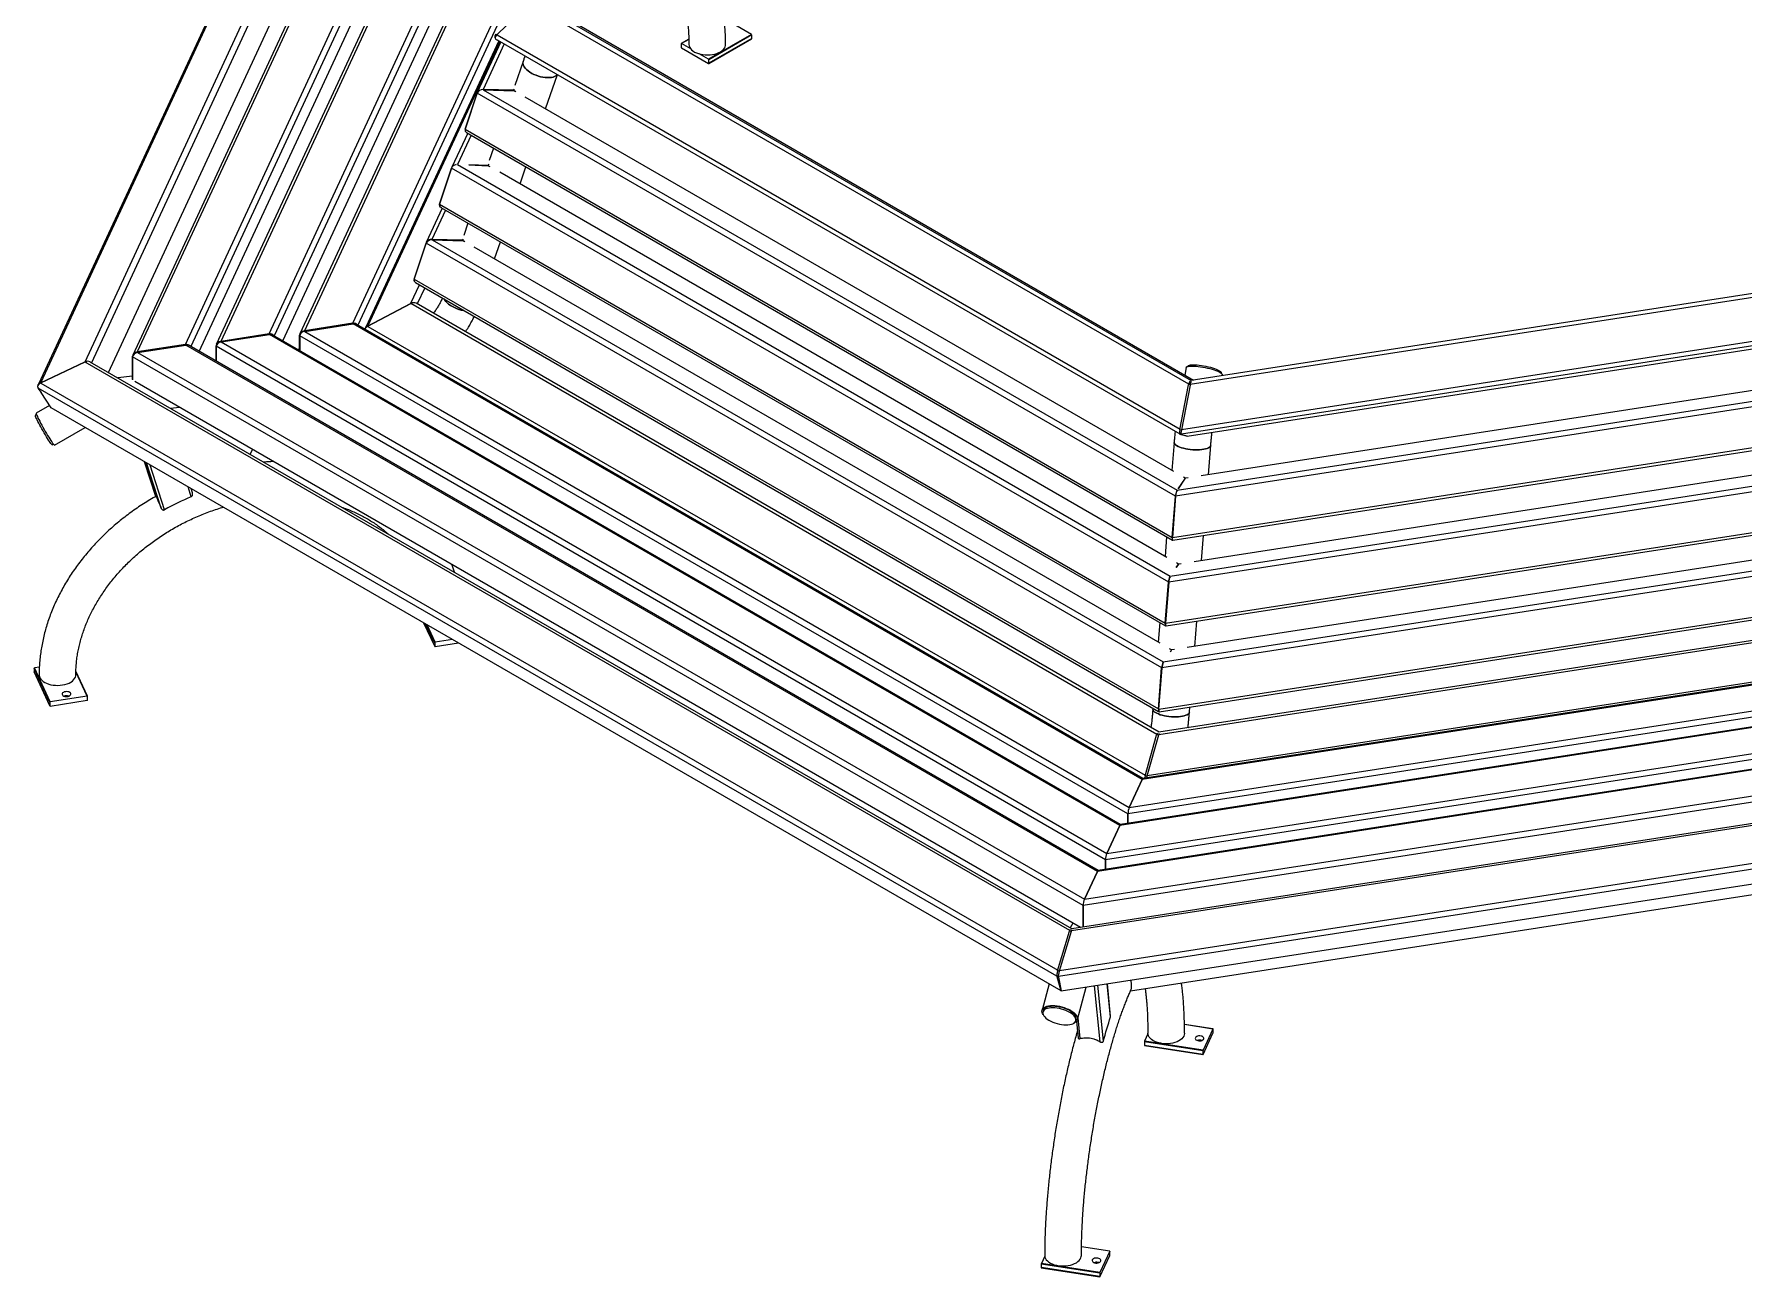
# Model space of a CAD drawing. Header units: millimetres. Extents: x -2153 to 6163, y -6718 to -838.
# Drawn here: x 2811 to 4588, y -4014 to -2723 of the extents above; entities that cross this region are included whole.
import ezdxf

# ---------------------------------------------------------------- set-up
doc = ezdxf.new("R2010")
doc.units = ezdxf.units.MM

# ---------------------------------------------------------------- blocks, each defined once
blk = doc.blocks.new('izometria')
for p, q in [((2612.3, 2046), (2182.3, 1119.5)), ((2614.6, 2047.1), (2184.8, 1121.2)), ((2236, 1145.2), (2652.1, 2041.5)), ((2692.6, 2018.2), (2291, 1153)), ((2696.4, 2018.7), (2296.2, 1156.5)), ((2263, 1132.8), (2668.3, 2005.9)), ((2352, 1165.1), (2737.2, 1995.1)), ((2741.3, 1988.7), (2358, 1162.9)), ((2763.2, 1974.7), (2387.5, 1165.2)), ((2767.1, 1975.2), (2392.8, 1168.7)), ((2367.9, 1157.2), (2741.3, 1961.7)), ((2448.5, 1177.4), (2807.9, 1951.6)), ((2812, 1945.2), (2454.5, 1175.1)), ((2464.4, 1169.4), (2812, 1918.2)), ((2833.9, 1931.2), (2484.1, 1177.5)), ((2837.7, 1931.7), (2489.3, 1181)), ((2545.1, 1189.6), (2878.6, 1908.1)), ((2882.6, 1901.6), (2551.1, 1187.3)), ((2748.3, 1558.4), (2710.9, 1522.3)), ((3510.3, 1119.3), (2749.3, 1558.6)), ((2783.8, 1546.7), (3515.8, 1124.1)), ((3005.3, 1523.1), (2974.2, 1541.1)), ((2710.1, 1521.4), (2709.8, 1520.8)), ((2710.4, 1523.4), (2711.2, 1522.9)), ((2711.2, 1522.9), (2710.9, 1522.3)), ((2711.9, 1522.5), (3500.3, 1067.4)), ((3005.3, 1523.1), (2955.8, 1494.6)), ((3005.7, 1522.5), (2956.2, 1493.9)), ((3005.7, 1518.4), (3005.7, 1522.5)), ((2713.7, 1515.6), (2560.2, 1185)), ((2714.9, 1515), (2562.4, 1186.6)), ((2716, 1514.5), (2688.8, 1456)), ((2720, 1512.4), (2695.5, 1459.6)), ((2711.4, 1516.7), (2718.1, 1513.5)), ((2712, 1517), (3499.9, 1062.1)), ((2924.3, 1512.3), (2924.3, 1508.2)), ((2933.1, 1517.5), (2924.4, 1512.5)), ((2933.1, 1517.4), (2924.7, 1512.5)), ((2935.3, 1506.4), (2924.7, 1512.5)), ((2924.7, 1507.6), (2955.8, 1489.7)), ((2955.8, 1494.6), (2945.2, 1500.7)), ((2956.1, 1489.6), (3005.6, 1518.2)), ((3005.7, 1518.4), (2956.2, 1489.9)), ((2741.7, 1492), (2732.2, 1464.1)), ((2956.2, 1489.9), (2956.2, 1493.9)), ((2767.8, 1437.1), (2781.4, 1476.9)), ((2688.7, 1455.6), (2674.8, 1413.9)), ((2675, 1413.7), (2688.8, 1455.4)), ((3495.1, 989.9), (2688.8, 1455.4)), ((2731.2, 1458.6), (2695.5, 1459.6)), ((2695.6, 1459.3), (3496.9, 996.8)), ((2695.6, 1459.3), (2731.4, 1458.1)), ((2731, 1458.1), (2731.2, 1458.6)), ((2731.2, 1458.6), (2731.9, 1460.1)), ((2733.4, 1456.9), (2731.4, 1458.1)), ((3493.1, 1018.4), (2744.3, 1450.6)), ((2677.8, 1409.2), (2659.6, 1370)), ((2681.7, 1406.9), (2665.9, 1372.9)), ((2675, 1413.7), (3491.3, 942.4)), ((2676.4, 1410), (3491.6, 939.4)), ((2707.6, 1392), (2702.7, 1377.5)), ((2645.2, 1327.2), (2659, 1368.9)), ((2659.1, 1368.8), (2645.3, 1327.1)), ((2659.1, 1368.9), (2659, 1368.9)), ((2659.3, 1369.3), (2659.2, 1369.2)), ((3487.2, 890.8), (2659.2, 1368.8)), ((2701.6, 1371.8), (2679, 1372.4)), ((2679, 1372.4), (2701.6, 1371.6)), ((2701.5, 1371.7), (2701.6, 1371.8)), ((2701.6, 1371.8), (2702.4, 1373.5)), ((2703.9, 1370.4), (2701.6, 1371.6)), ((3485.2, 919.3), (2714.8, 1364)), ((2738.3, 1350.5), (2745.1, 1370.4)), ((2648.3, 1322.6), (2629.9, 1282.9)), ((2645.2, 1327.2), (2645.3, 1327.2)), ((2645.3, 1327.1), (3483.3, 843.4)), ((2646.8, 1323.5), (3483.5, 840.5)), ((2652.2, 1320.3), (2636.5, 1286.5)), ((2678.1, 1305.4), (2673.2, 1291)), ((2672.2, 1285.5), (2636.5, 1286.5)), ((2636.7, 1286.1), (2672.5, 1284.8)), ((2636.7, 1286.1), (3481, 798.7)), ((2672, 1284.8), (2672.2, 1285.5)), ((2672.2, 1285.5), (2672.9, 1286.9)), ((2674.4, 1283.8), (2672.5, 1284.8)), ((2708.8, 1263.9), (2715.6, 1283.8)), ((4547.3, 1283.6), (3513.1, 1123.7)), ((2629.7, 1282.5), (2615.9, 1240.8)), ((2616.1, 1240.4), (2629.9, 1282.1)), ((3479.3, 791.7), (2629.9, 1282.1)), ((3477.3, 820.2), (2685.3, 1277.4)), ((4551.7, 1279.8), (3512, 1119)), ((2612.1, 1212.8), (2622, 1234.1)), ((2616.1, 1240.4), (3475.3, 744.4)), ((2617.6, 1236.7), (3475.5, 741.4)), ((2628.2, 1230.6), (2619.5, 1212)), ((3502, 1067.1), (4579.1, 1233.7)), ((4578.9, 1228.1), (3502, 1061.5)), ((2562, 1186.3), (2611.7, 1212.6)), ((2611.8, 1212.2), (2562.1, 1186)), ((2611.9, 1212.4), (2611.7, 1212.6)), ((2611.8, 1212.2), (2611.9, 1212.4)), ((3473.5, 715), (2612.2, 1212.3)), ((3476.1, 717.5), (2618.4, 1212.7)), ((3508.7, 1059.2), (4559.7, 1221.7)), ((2545.1, 1189.6), (2489.3, 1181)), ((2489.6, 1180.2), (2545.4, 1188.9)), ((3456.5, 662.9), (2545.4, 1188.9)), ((3457.5, 664), (2549.4, 1188.3)), ((2562.5, 1186), (3460.2, 667.8)), ((2352, 1165.1), (2296.2, 1156.5)), ((2448.5, 1177.4), (2392.8, 1168.7)), ((2393.1, 1168.1), (2448.8, 1176.7)), ((2393.1, 1168.1), (3415.7, 577.7)), ((3430.6, 609.9), (2448.8, 1176.7)), ((3431.6, 611), (2452.8, 1176.1)), ((2483.7, 1158.2), (2483.7, 1176)), ((3440.1, 623.4), (2484.1, 1175.3)), ((2484.1, 1175.3), (2484.1, 1158)), ((2489.6, 1180.2), (3441.6, 630.7)), ((2559.5, 1183.5), (2559.5, 1183.4)), ((3496.8, 996.8), (4591.4, 1166.1)), ((4547.4, 1171.7), (3524.5, 1013.5)), ((2184.4, 1121), (2235.6, 1145)), ((2235.9, 1144.8), (2235.6, 1145)), ((2290.6, 1124.9), (2290.6, 1151.5)), ((3388.3, 517.4), (2290.9, 1150.9)), ((2290.9, 1150.9), (2290.9, 1124.3)), ((2296.5, 1155.9), (2352.3, 1164.5)), ((2296.5, 1155.9), (3389.8, 524.7)), ((3404.8, 556.9), (2352.3, 1164.5)), ((3405.8, 558), (2356.2, 1163.9)), ((2387.2, 1146), (2387.2, 1163.8)), ((3414.2, 570.4), (2387.5, 1163.1)), ((2387.5, 1163.1), (2387.5, 1145.8)), ((2483.7, 1161.7), (2482.5, 1159)), ((4596.4, 1160.3), (3495.1, 989.9)), ((2235.8, 1144.6), (2184.5, 1120.6)), ((2235.8, 1144.6), (2235.9, 1144.8)), ((3372.9, 488.5), (2236.2, 1144.7)), ((3375.3, 490.7), (2242, 1144.9)), ((2290.6, 1128.6), (2273.9, 1126.5)), ((3507.5, 1138.6), (3505.7, 1129.9)), ((3509.4, 1140.2), (3509.4, 1139.9)), ((3547.8, 1132.2), (3547.9, 1132.5)), ((3548.8, 1129.2), (3549.1, 1130.3)), ((2181.6, 1118), (2181.5, 1117.8)), ((2181.6, 1114.9), (2185.2, 1109.6)), ((3358.1, 435.8), (2181.9, 1114.9)), ((2184.4, 1121), (2184.6, 1120.8)), ((2184.6, 1120.8), (2184.5, 1120.6)), ((2184.9, 1120.6), (3359.1, 442.8)), ((2196.7, 1092.2), (2185.2, 1109.6)), ((3385.3, 492.2), (2293.5, 1122.5)), ((3491.4, 942.4), (4606.5, 1114.9)), ((3491.9, 939.3), (4604.9, 1111.5)), ((3500.1, 1066.8), (3510.2, 1118.7)), ((3511.8, 1118.4), (3501.8, 1066.5)), ((3511.1, 1118.8), (3510.2, 1118.7)), ((3511.8, 1118.4), (3511.1, 1118.8)), ((2195, 1094.7), (2179.5, 1085.9)), ((3363.1, 418.9), (2196.7, 1092.2)), ((2334.6, 1091.5), (2345, 1092.8)), ((2179.9, 1084.2), (2178.6, 1083.5)), ((2200.6, 1049.1), (2236.1, 1069.4)), ((3500.1, 1066.8), (3501.1, 1066.9)), ((3501.1, 1066.9), (3501.8, 1066.5)), ((4569, 1077.2), (3516.6, 914.4)), ((2198.1, 1049.5), (2199.4, 1050.2)), ((4618.1, 1065.8), (3487.3, 890.9)), ((3493.5, 1052.2), (3490.9, 1019.6)), ((3501.2, 1061.4), (3500.4, 1061.3)), ((3508.7, 1059.2), (3500.4, 1061.3)), ((3501.1, 1061.4), (3501.7, 1061.1)), ((3501.8, 1061.1), (3508.4, 1059.2)), ((3508.4, 1059.2), (3508.4, 1059.2)), ((3533.1, 1014.8), (3535.8, 1048.9)), ((2304.7, 1029.8), (2317.5, 989.8)), ((2317.5, 989.8), (2304.7, 1029.8)), ((2323.7, 976.4), (2307.1, 1028.4)), ((2429.2, 1044.2), (2426.5, 1038.4)), ((2452.2, 1030), (2452.6, 1030.7)), ((2327.7, 974.3), (2311.3, 1026)), ((3483.6, 843.4), (4628.2, 1020.4)), ((3484.1, 840.3), (4626.7, 1017)), ((3506.3, 1010.8), (3498, 998.5)), ((3498, 998.5), (3506.6, 1010.7)), ((3506.3, 1010.8), (3504.1, 1012)), ((3506.2, 1010.3), (3506.3, 1010.8)), ((3509.6, 1011.2), (3506.6, 1010.7)), ((2317.5, 989.8), (2317.5, 989.8)), ((2358.5, 989.4), (2354.9, 1000.9)), ((2360, 993.9), (2358.4, 998.8)), ((3491.3, 942.4), (3495, 989.9)), ((3495.1, 989.9), (3491.4, 942.4)), ((3495, 989.9), (3495, 989.9)), ((4639.4, 971.3), (3479.4, 791.8)), ((3481, 798.7), (4634.4, 977.1)), ((4590.6, 982.7), (3508.7, 815.4)), ((3484.8, 943.3), (3483, 920.6)), ((3491.7, 939.3), (3491.7, 939.3)), ((3525.1, 915.7), (3527.5, 944.8)), ((3475.7, 744.3), (4649.5, 925.9)), ((3476.2, 741.2), (4647.9, 922.4)), ((3495.9, 907.9), (3498.5, 911.6)), ((3498.5, 911.6), (3495.9, 907.9)), ((3498.5, 911.6), (3496.2, 913)), ((3498.4, 911.5), (3498.5, 911.6)), ((3501.7, 912.1), (3498.5, 911.6)), ((4652.4, 896.7), (3475.7, 714.6)), ((4648.5, 898.8), (3476, 717.5)), ((3483.3, 843.3), (3487, 890.8)), ((3487.2, 890.8), (3483.5, 843.3)), ((3487.1, 890.9), (3487, 890.8)), ((4701.1, 855.4), (3456.5, 662.9)), ((4698.7, 856), (3457.4, 664)), ((3462.3, 667.4), (4688.8, 857.1)), ((2627.2, 843.7), (2639.7, 816.7)), ((2639.7, 816.9), (2627.3, 843.6)), ((2639.7, 820.9), (2629.8, 842.1)), ((2640.2, 821.4), (2630.8, 841.6)), ((3441.6, 630.7), (4741.9, 831.9)), ((3476.9, 844.3), (3475.1, 821.5)), ((3483.3, 843.3), (3483.4, 843.3)), ((3483.4, 843.3), (3483.5, 843.3)), ((3483.8, 840.3), (3483.9, 840.2)), ((3483.8, 840.2), (3483.9, 840.2)), ((3517.2, 816.7), (3519.6, 845.7)), ((2639.7, 820.9), (2639.7, 816.9)), ((2660.3, 824.5), (2640.2, 821.4)), ((2640.2, 816.5), (2667, 820.7)), ((4771.8, 817.4), (3430.6, 609.9)), ((4769.4, 818), (3431.5, 611)), ((4746, 825.4), (3440.1, 623.4)), ((3490.6, 812.6), (3488.3, 813.9)), ((3489.1, 810.5), (3490.6, 812.6)), ((3490.6, 812.6), (3489.1, 810.5)), ((3493.8, 813.1), (3490.6, 812.6)), ((3490.6, 812.5), (3490.6, 812.6)), ((2195.4, 752.2), (2177.2, 791.2)), ((2177.2, 791.2), (2177.2, 787.2)), ((2183.2, 792.6), (2177.7, 791.7)), ((2195.8, 752.7), (2177.7, 791.7)), ((3415.7, 577.7), (4812.7, 793.8)), ((3475.3, 744.2), (3479, 791.8)), ((3479.3, 791.7), (3475.6, 744.2)), ((3479.2, 791.8), (3479, 791.8)), ((2195.4, 748.1), (2177.2, 787.2)), ((2177.3, 787), (2195.4, 748)), ((2238.8, 759.1), (2225.4, 787.9)), ((2238.3, 759.3), (2225.4, 787.2)), ((4842.6, 779.3), (3404.8, 556.9)), ((4840.1, 779.9), (3405.7, 558)), ((4816.7, 787.3), (3414.2, 570.4)), ((2195.4, 752.2), (2195.4, 748.1)), ((2238.3, 759.3), (2195.8, 752.7)), ((2195.8, 747.8), (2238.3, 754.4)), ((2238.8, 754.9), (2238.8, 758.9)), ((3389.8, 524.7), (4883.4, 755.7)), ((4887.5, 749.3), (3388.3, 517.4)), ((3469, 745.2), (3468.9, 744.1)), ((3475.3, 744.2), (3475.5, 744.3)), ((3475.5, 744.3), (3475.6, 744.2)), ((3475.9, 741.2), (3476, 741.2)), ((3475.9, 741.2), (3476, 741.1)), ((3511.2, 740.7), (3511.7, 746.7)), ((4927.7, 728.3), (3374.8, 488.1)), ((4924, 730.3), (3375.2, 490.7)), ((3460, 667.1), (3473.3, 714.3)), ((3475.4, 714), (3462, 666.7)), ((3474.5, 714.5), (3473.3, 714.3)), ((3475.4, 714), (3474.5, 714.5)), ((4967.5, 684), (3360.1, 435.4)), ((3361, 442.4), (4965.2, 690.6)), ((4956.4, 665.3), (3363.1, 418.8)), ((3456.5, 662.9), (3441.6, 630.7)), ((3441.6, 630.7), (3456.5, 662.9)), ((3440.1, 612.3), (3440.1, 623.4)), ((3440.1, 623.4), (3440.1, 612.3)), ((3443.1, 418.9), (4774.8, 624.9)), ((3415.7, 577.7), (3430.6, 609.9)), ((3430.6, 609.9), (3415.7, 577.7)), ((3404.8, 556.9), (3389.8, 524.7)), ((3389.8, 524.7), (3404.8, 556.9)), ((3414.2, 570.4), (3414.2, 559.3)), ((3414.2, 559.3), (3414.2, 570.4)), ((3388.3, 492.7), (3388.3, 517.4)), ((3388.3, 517.4), (3388.3, 492.7)), ((3376.4, 497.3), (3373.6, 491.6)), ((3358.9, 442.1), (3372.7, 487.8)), ((3374.5, 487.5), (3360.8, 441.8)), ((3373.7, 488), (3372.7, 487.8)), ((3374.5, 487.5), (3373.7, 488)), ((3359.2, 435.2), (3358.3, 435.1)), ((3363.1, 418.8), (3358.3, 435.1)), ((3358.9, 442.1), (3360, 442.3)), ((3359.9, 434.8), (3359.2, 435.2)), ((3359.9, 434.8), (3363.1, 418.9)), ((3360, 442.3), (3360.8, 441.8)), ((3349.1, 426.9), (3341, 396.8)), ((3363.1, 418.9), (3363.1, 419)), ((3381.9, 385.8), (3392, 423.3)), ((3408, 360.3), (3401.6, 424.8)), ((3411.8, 360.8), (3405.4, 425.4)), ((3420, 388.9), (3416.3, 427.1)), ((3420.1, 389.7), (3416.4, 427.1)), ((3342.5, 396.4), (3342.1, 394.6)), ((3379.9, 384.4), (3380.4, 386.2)), ((3380.8, 383.8), (3382.7, 364.5)), ((3384.8, 363.8), (3382.5, 387.8)), ((3538.3, 375), (3505.4, 380.1)), ((3538.3, 374.9), (3505.4, 380)), ((3526.7, 349.7), (3459.1, 360.1)), ((3459.1, 360.1), (3459.1, 356)), ((3526.7, 345.6), (3459.1, 356)), ((3459.2, 355.8), (3526.8, 345.4)), ((3463.1, 369.2), (3459.3, 360.8)), ((3526.9, 350.4), (3459.3, 360.8)), ((3538.3, 374.9), (3526.9, 350.4)), ((3526.9, 345.5), (3538.3, 370)), ((3538.4, 370.7), (3538.4, 374.8)), ((3526.7, 349.7), (3526.7, 345.6)), ((3419.3, 118.5), (3386.5, 123.5)), ((3419.2, 118.4), (3386.5, 123.4)), ((3407.7, 93.2), (3340.1, 103.6)), ((3340.1, 103.6), (3340.1, 99.5)), ((3407.7, 89.1), (3340.1, 99.5)), ((3340.1, 99.3), (3407.7, 88.9)), ((3344.1, 112.7), (3340.2, 104.3)), ((3407.8, 93.9), (3340.2, 104.3)), ((3419.2, 118.4), (3407.8, 93.9)), ((3407.8, 89), (3419.2, 113.5)), ((3419.3, 114.2), (3419.3, 118.3)), ((3407.7, 93.2), (3407.7, 89.1))]:
    blk.add_line(p, q)
at = {"flags": 128}
for points in [[(4547, 1283.6), (4824, 1880.4), (4067.2, 2317.2), (3033.4, 2157.3), (2756.4, 1560.5), (3513.2, 1123.7)], [(2971.9, 2085.5), (2657.7, 2036.9), (2243.4, 1144.1)], [(2665.9, 1372.9), (3488.9, 897.7), (4613.3, 1071.6), (4914.5, 1720.7)], [(2933.2, 1511.7), (2933.2, 1511.4), (2933.5, 1509.8), (2934.1, 1508.2), (2935, 1506.7), (2936.3, 1505.3), (2937.9, 1504), (2939.8, 1502.8), (2941.9, 1501.8), (2944.2, 1501), (2946.8, 1500.3), (2949.4, 1499.8), (2952.1, 1499.5), (2954.9, 1499.5), (2957.7, 1499.6), (2960.4, 1500), (2963, 1500.5), (2965.4, 1501.2), (2967.7, 1502.2), (2969.7, 1503.2), (2971.5, 1504.5), (2973, 1505.8), (2974.2, 1507.3), (2975, 1508.8), (2975.5, 1510.4), (2975.6, 1511.7)], [(3005.6, 1518.2), (3005.6, 1518.2), (3005.6, 1518.2), (3005.6, 1518.3), (3005.7, 1518.4), (3005.7, 1518.4)], [(2741.7, 1492), (2741.6, 1491.5), (2741.4, 1490.2), (2741.6, 1488.7), (2742.2, 1487.2), (2743.1, 1485.6), (2744.3, 1484), (2745.8, 1482.5), (2747.6, 1481), (2749.6, 1479.6), (2751.8, 1478.2), (2754.2, 1477), (2756.7, 1475.9), (2759.4, 1475), (2762, 1474.3), (2764.7, 1473.7), (2767.3, 1473.3), (2769.8, 1473.2), (2772.2, 1473.2), (2774.4, 1473.5), (2776.3, 1473.9), (2778.1, 1474.6), (2779.5, 1475.4), (2780.7, 1476.4), (2781.2, 1477)], [(2781.2, 1477), (2780.7, 1476.4), (2779.5, 1475.4), (2778.1, 1474.6), (2776.3, 1473.9), (2774.4, 1473.5), (2772.2, 1473.2), (2769.8, 1473.2), (2767.3, 1473.3), (2764.7, 1473.7), (2762, 1474.3), (2759.4, 1475), (2756.7, 1475.9), (2754.2, 1477), (2751.8, 1478.2), (2749.6, 1479.6), (2747.6, 1481), (2745.8, 1482.5), (2744.3, 1484), (2743.1, 1485.6), (2742.2, 1487.2)], [(2650.5, 1217.7), (2651.3, 1216.3), (2652.5, 1214.7), (2654, 1213.1), (2655.8, 1211.6), (2657.8, 1210.2), (2660.1, 1208.9), (2662.5, 1207.7), (2665, 1206.6), (2667.6, 1205.7), (2670.3, 1204.9), (2672.9, 1204.4), (2673.9, 1204.2)], [(2673.9, 1204.2), (2672.9, 1204.4), (2670.3, 1204.9), (2667.6, 1205.7), (2665, 1206.6), (2662.5, 1207.7), (2660.1, 1208.9), (2657.8, 1210.2), (2655.8, 1211.6), (2654, 1213.1), (2652.5, 1214.7), (2651.3, 1216.3), (2650.5, 1217.7)], [(2562, 1186.3), (2562.2, 1186.2), (2562.1, 1186)], [(3507.5, 1138.6), (3507.5, 1138.7), (3507.8, 1139.2), (3508.5, 1139.6), (3509.5, 1139.9), (3510.9, 1140.2), (3512.5, 1140.3), (3514.4, 1140.3), (3516.5, 1140.3), (3518.9, 1140.1), (3521.4, 1139.8), (3524, 1139.5), (3526.7, 1139.1), (3529.4, 1138.5), (3532.1, 1138), (3534.8, 1137.3), (3537.3, 1136.6), (3539.7, 1135.9), (3541.8, 1135.1), (3543.8, 1134.4), (3545.5, 1133.6), (3546.8, 1132.8), (3547.9, 1132.1), (3548.6, 1131.4), (3549, 1130.8), (3549.1, 1130.3)], [(3509.4, 1140.2), (3509.6, 1140.6), (3510.2, 1141), (3511.1, 1141.4), (3512.3, 1141.6), (3513.9, 1141.8), (3515.7, 1141.8), (3517.7, 1141.8), (3520, 1141.6), (3522.4, 1141.4), (3524.9, 1141), (3527.5, 1140.6), (3530.2, 1140.1), (3532.8, 1139.5), (3535.3, 1138.9), (3537.7, 1138.2), (3539.9, 1137.5), (3541.9, 1136.7), (3543.7, 1136), (3545.2, 1135.2), (3546.4, 1134.5), (3547.2, 1133.8), (3547.7, 1133.2), (3547.9, 1132.6), (3547.9, 1132.5)], [(2179.5, 1085.9), (2179.5, 1085.7), (2179.6, 1085.2), (2179.8, 1084.4), (2180.2, 1083.3), (2180.9, 1081.9), (2181.6, 1080.3), (2182.5, 1078.5), (2183.6, 1076.5), (2184.7, 1074.3), (2185.9, 1072), (2187.3, 1069.6), (2188.6, 1067.2), (2190, 1064.8), (2191.4, 1062.5), (2192.7, 1060.2), (2194.1, 1058), (2195.3, 1056.1), (2196.5, 1054.3), (2197.5, 1052.7), (2198.5, 1051.4), (2199.2, 1050.4), (2199.9, 1049.6), (2200.3, 1049.2), (2200.6, 1049.1), (2200.6, 1049.1)], [(2198.1, 1049.5), (2198.1, 1049.5), (2197.8, 1049.6), (2197.3, 1050.1), (2196.6, 1050.9), (2195.8, 1052), (2194.9, 1053.3), (2193.9, 1054.9), (2192.7, 1056.7), (2191.5, 1058.7), (2190.2, 1060.8), (2188.8, 1063.1), (2187.5, 1065.4), (2186.2, 1067.7), (2184.9, 1070), (2183.7, 1072.2), (2182.5, 1074.4), (2181.5, 1076.3), (2180.6, 1078.1), (2179.9, 1079.7), (2179.3, 1081), (2178.9, 1082.1), (2178.6, 1082.9), (2178.5, 1083.3), (2178.6, 1083.5)], [(3509.4, 1044.3), (3506.8, 1044.7), (3504.3, 1045.3), (3502, 1046), (3499.9, 1046.7), (3498, 1047.5), (3496.4, 1048.4), (3495.2, 1049.3), (3494.3, 1050.2), (3493.7, 1051.1), (3493.5, 1052), (3493.5, 1052.2)], [(3493.5, 1052.2), (3493.5, 1052), (3493.7, 1051.1), (3494.3, 1050.2), (3495.2, 1049.3), (3496.4, 1048.4), (3498, 1047.5), (3499.9, 1046.7), (3502, 1046), (3504.3, 1045.3), (3506.8, 1044.7), (3509.4, 1044.3), (3512.1, 1043.9), (3514.9, 1043.7), (3517.6, 1043.5), (3520.3, 1043.5), (3522.9, 1043.7), (3525.4, 1043.9), (3527.7, 1044.2), (3529.7, 1044.7), (3531.5, 1045.2), (3533.1, 1045.9), (3534.3, 1046.6), (3535.1, 1047.4), (3535.6, 1048.2), (3535.8, 1048.9)], [(3535.8, 1048.9), (3535.6, 1048.2), (3535.1, 1047.4), (3534.3, 1046.6), (3533.1, 1045.9), (3531.5, 1045.2), (3529.7, 1044.7), (3527.7, 1044.2), (3525.4, 1043.9), (3522.9, 1043.7), (3520.3, 1043.5), (3517.6, 1043.5), (3514.9, 1043.7), (3512.1, 1043.9), (3509.4, 1044.3)], [(3491.3, 942.4), (3491.3, 942.4), (3491.4, 942.4)], [(2177.2, 787.2), (2177.2, 787.1), (2177.3, 787)], [(2182.9, 783.9), (2183, 783.6), (2183.2, 782), (2183.8, 780.4), (2184.8, 778.9), (2186, 777.5), (2187.6, 776.2), (2189.5, 775), (2191.6, 774), (2194, 773.1), (2196.5, 772.4), (2199.2, 772), (2201.9, 771.7), (2204.7, 771.6), (2207.4, 771.8), (2210.1, 772.1), (2212.7, 772.7), (2215.2, 773.4), (2217.5, 774.3), (2219.5, 775.4), (2221.3, 776.6), (2222.8, 778), (2223.9, 779.4), (2224.8, 781), (2225.2, 782.6), (2225.3, 783.9)], [(2213.2, 764.3), (2211.9, 764), (2210.9, 763.5), (2210.1, 762.9), (2209.6, 762.2), (2209.5, 761.4), (2209.8, 760.6), (2210.4, 759.9), (2211.3, 759.3), (2212.5, 758.9), (2213.8, 758.7), (2215.1, 758.7), (2216.4, 758.9), (2217.6, 759.3), (2218.5, 759.9), (2219.2, 760.6), (2219.5, 761.3), (2219.4, 762.1), (2219, 762.9), (2218.2, 763.5), (2217.1, 764), (2215.9, 764.3), (2214.6, 764.4), (2213.2, 764.3)], [(3484.8, 736.2), (3482.2, 736.6), (3479.7, 737.2), (3477.4, 737.8), (3475.3, 738.6), (3473.4, 739.4), (3471.9, 740.2), (3470.6, 741.1), (3469.7, 742), (3469.1, 743), (3468.9, 743.9), (3468.9, 744.1)], [(3468.9, 744.1), (3468.9, 743.9), (3469.1, 743), (3469.7, 742), (3470.6, 741.1), (3471.9, 740.2), (3473.4, 739.4), (3475.3, 738.6), (3477.4, 737.8), (3479.7, 737.2), (3482.2, 736.6), (3484.8, 736.2), (3487.5, 735.8), (3490.3, 735.5), (3493, 735.4), (3495.7, 735.4), (3498.4, 735.5), (3500.8, 735.8), (3503.1, 736.1), (3505.2, 736.5), (3507, 737.1), (3508.5, 737.7), (3509.7, 738.5), (3510.5, 739.3), (3511, 740.1), (3511.2, 740.7)], [(3511.2, 740.7), (3511, 740.1), (3510.5, 739.3), (3509.7, 738.5), (3508.5, 737.7), (3507, 737.1), (3505.2, 736.5), (3503.1, 736.1), (3500.8, 735.8), (3498.4, 735.5), (3495.7, 735.4), (3493, 735.4), (3490.3, 735.5), (3487.5, 735.8), (3484.8, 736.2)], [(3460, 667.1), (3461.2, 667.2), (3462, 666.7)], [(3342.3, 391.6), (3341.6, 392.8), (3341.1, 394.1), (3340.8, 395.5), (3341, 396.7), (3341.4, 397.9), (3342.3, 398.9), (3343.4, 399.8), (3344.9, 400.6), (3346.6, 401.2), (3348.6, 401.7), (3350.9, 401.9), (3353.3, 402), (3355.8, 401.9), (3358.4, 401.6), (3361.1, 401.2), (3363.8, 400.5), (3366.5, 399.7), (3369, 398.8), (3371.5, 397.7), (3373.7, 396.6), (3375.8, 395.3), (3377.6, 394), (3379.1, 392.6), (3380.4, 391.2), (3381.3, 389.8), (3381.9, 388.4), (3382.1, 387.1), (3381.9, 385.8), (3381.5, 384.6), (3380.6, 383.6), (3379.5, 382.7), (3378.2, 382)], [(3368.6, 379.6), (3370.9, 379.7), (3373, 380), (3374.9, 380.4), (3376.6, 381), (3377.9, 381.8), (3378.9, 382.7), (3379.7, 383.7), (3380, 384.9), (3380, 386.1), (3379.7, 387.4), (3379, 388.8), (3377.9, 390.1), (3376.6, 391.5), (3374.9, 392.8), (3373, 394), (3370.9, 395.2), (3368.6, 396.3), (3366.1, 397.2), (3363.6, 398), (3361, 398.6), (3358.4, 399.1), (3355.9, 399.4), (3353.4, 399.5), (3351.1, 399.4), (3349, 399.1), (3347.1, 398.7), (3345.4, 398.1), (3344.1, 397.3), (3343, 396.4), (3342.3, 395.3), (3342, 394.2), (3342, 392.9), (3342.3, 391.6), (3343, 390.3), (3344.1, 389), (3345.4, 387.6), (3347, 386.3), (3348.9, 385), (3351.1, 383.9), (3353.4, 382.8), (3355.8, 381.9), (3358.4, 381.1), (3361, 380.5), (3363.6, 380), (3366.1, 379.7), (3368.6, 379.6)], [(3380.4, 386.2), (3380.5, 386.6), (3380.5, 387.9), (3380.1, 389.2), (3379.4, 390.5), (3378.4, 391.9), (3377, 393.2), (3375.4, 394.5), (3373.5, 395.8), (3371.4, 396.9), (3369.1, 398), (3366.6, 398.9), (3364.1, 399.7), (3361.5, 400.3), (3358.9, 400.8), (3356.3, 401.1), (3353.9, 401.2), (3351.6, 401.1), (3349.4, 400.9), (3347.5, 400.4), (3345.9, 399.8), (3344.5, 399), (3343.5, 398.1), (3342.8, 397.1), (3342.5, 396.4)], [(3411.8, 360.8), (3412.8, 364.4), (3413.8, 368), (3414.8, 371.6), (3415.9, 375.2), (3416.9, 378.6), (3417.9, 382.1), (3419, 385.5), (3420, 388.9)], [(3459.1, 356), (3459.1, 356), (3459.1, 355.9), (3459.2, 355.9), (3459.2, 355.8), (3459.2, 355.8)], [(3468.9, 361.6), (3467.2, 362.9), (3465.7, 364.2), (3464.5, 365.7), (3463.7, 367.2), (3463.2, 368.8), (3463.1, 370.1)], [(3505.5, 370.1), (3505.5, 369.8), (3505.2, 368.2), (3504.6, 366.6), (3503.7, 365.1), (3502.4, 363.7), (3500.8, 362.4), (3498.9, 361.2), (3496.8, 360.2), (3494.4, 359.4), (3491.9, 358.7), (3489.3, 358.2), (3486.5, 357.9), (3483.8, 357.9), (3481, 358), (3478.3, 358.4), (3475.7, 358.9), (3473.2, 359.6), (3471, 360.6), (3468.9, 361.6)], [(3518.1, 364.9), (3517.9, 364.1), (3518.1, 363.3), (3518.7, 362.6), (3519.5, 362), (3520.7, 361.5), (3521.9, 361.3), (3523.3, 361.2), (3524.6, 361.4), (3525.8, 361.8), (3526.8, 362.3), (3527.5, 363), (3527.9, 363.8), (3527.9, 364.5), (3527.5, 365.3), (3526.8, 366), (3525.7, 366.5), (3524.5, 366.8), (3523.2, 367), (3521.8, 366.9), (3520.6, 366.7), (3519.5, 366.2), (3518.6, 365.6), (3518.1, 364.9)], [(3538.4, 374.8), (3538.4, 374.8), (3538.4, 374.9), (3538.4, 374.9), (3538.4, 375), (3538.3, 375), (3538.3, 375), (3538.3, 374.9), (3538.3, 374.9)], [(3526.7, 345.6), (3526.7, 345.5), (3526.8, 345.5), (3526.8, 345.4), (3526.8, 345.4), (3526.8, 345.4), (3526.8, 345.4), (3526.9, 345.4), (3526.9, 345.5)], [(3419.3, 118.3), (3419.3, 118.3), (3419.3, 118.4), (3419.3, 118.4), (3419.3, 118.5), (3419.3, 118.5), (3419.3, 118.5), (3419.2, 118.4), (3419.2, 118.4)], [(3340.1, 99.5), (3340.1, 99.5), (3340.1, 99.4), (3340.1, 99.4), (3340.1, 99.3), (3340.1, 99.3)], [(3344, 113.6), (3344, 113.3), (3344.3, 111.7), (3344.9, 110.1), (3345.8, 108.6), (3347.1, 107.2), (3348.7, 105.9), (3350.6, 104.7), (3352.7, 103.7), (3355.1, 102.8), (3357.6, 102.2), (3360.2, 101.7), (3363, 101.4), (3365.7, 101.4), (3368.5, 101.5), (3371.2, 101.8), (3373.8, 102.4), (3376.3, 103.1), (3378.5, 104.1), (3380.6, 105.1), (3382.3, 106.4), (3383.8, 107.7), (3385, 109.2), (3385.8, 110.7), (3386.3, 112.3), (3386.4, 113.6)], [(3399, 108.4), (3398.9, 107.6), (3399.1, 106.8), (3399.6, 106.1), (3400.5, 105.5), (3401.6, 105), (3402.9, 104.8), (3404.3, 104.7), (3405.6, 104.9), (3406.8, 105.3), (3407.8, 105.8), (3408.5, 106.5), (3408.8, 107.3), (3408.8, 108), (3408.4, 108.8), (3407.7, 109.5), (3406.7, 110), (3405.5, 110.3), (3404.1, 110.5), (3402.8, 110.4), (3401.5, 110.2), (3400.4, 109.7), (3399.6, 109.1), (3399, 108.4)], [(3406.5, 105.2), (3406.4, 105.2), (3405.1, 105.5)], [(3407.7, 89.1), (3407.7, 89), (3407.7, 88.9), (3407.7, 88.9), (3407.7, 88.9), (3407.7, 88.9), (3407.8, 88.9), (3407.8, 88.9), (3407.8, 89)]]:
    blk.add_lwpolyline(points, dxfattribs=at)
for centre, radius, start, end in [((3004.9, 1522.5), 0.769, 2.6123, 57.3858), ((2924.6, 1512.3), 0.218, 50.814, 189.2027), ((2925.1, 1508.3), 0.769, 182.6123, 237.3847), ((2747.8, 1490.2), 6.33, 163.0679, 208.1515), ((2955.4, 1493.9), 0.769, 2.6123, 57.3858), ((2956, 1489.8), 0.218, 230.8166, 9.2031), ((2479.5, 703.7), 310.3, 112.9442, 119.2749), ((2640.2, 820.9), 0.543, 96.0458, 173.9392), ((2640.1, 816.9), 0.38, 184.7607, 285.9876), ((2177.8, 791.2), 0.543, 96.0386, 173.9506), ((2195.9, 752.2), 0.543, 96.0235, 173.993), ((2214.5, 751.5), 8.07, 70.862, 109.138), ((2238.4, 758.9), 0.379, 4.7142, 106.0158), ((2238.3, 754.9), 0.543, 276.0176, 354.0046), ((2195.7, 748.2), 0.38, 184.734, 286.0112), ((3461, 360.1), 1.91, 158.7945, 179.8473), ((3522.9, 354.1), 8.04, 70.8014, 109.1965), ((3536.5, 370.7), 1.91, 338.8094, 359.8991), ((3528.7, 349.7), 1.91, 158.7929, 179.8611), ((3342, 103.6), 1.91, 158.7945, 179.8473), ((3403.9, 97.4), 8.22, 80.9925, 108.8329), ((3417.4, 114.2), 1.91, 338.8001, 359.9144), ((3409.6, 93.2), 1.91, 158.7929, 179.8611)]:
    blk.add_arc(centre, radius, start, end)
for centre, major_axis, ratio, start_param, end_param in [((2714.7, 1521.2), (5.55, 1.54), 0.704395, 2.227253, 3.391807), ((2715.1, 1520.3), (5.48, 1.74), 0.683503, 2.19811, 3.768906), ((2694.1, 1455.4), (5.45, 1.74), 0.695649, 1.102278, 2.673074), ((2694.2, 1455.2), (5.47, 1.69), 0.697557, 1.109213, 2.680009), ((2680.4, 1413.5), (5.47, 1.69), 0.697557, 2.680009, 3.715811), ((2680.3, 1413.7), (5.45, 1.74), 0.695649, 2.673074, 3.26288), ((2664.4, 1368.7), (5.47, 1.69), 0.697557, 1.352971, 2.680009), ((2664.5, 1368.6), (5.45, 1.74), 0.695649, 1.346071, 2.673074), ((2650.6, 1327), (5.47, 1.69), 0.697557, 2.680009, 3.715811), ((2650.7, 1327), (5.45, 1.74), 0.695649, 2.673074, 3.849414), ((2635.1, 1282.4), (5.45, 1.74), 0.695649, 1.102278, 2.673074), ((2635.3, 1281.9), (5.47, 1.69), 0.697557, 1.109213, 2.680009), ((2621.3, 1240.7), (5.45, 1.74), 0.695649, 2.673074, 3.291495), ((2621.5, 1240.2), (5.47, 1.69), 0.697557, 2.680009, 3.715811), ((2614.3, 1209.2), (5.52, 1.56), 0.711276, 0.605184, 1.861739), ((2614.4, 1209.1), (5.48, 1.68), 0.683265, 1.341734, 1.842124), ((2545.1, 1185.5), (5.45, 1.72), 0.697943, 0.135914, 1.353523), ((2545.4, 1184.8), (5.45, 1.72), 0.697943, 0.568206, 1.353523), ((2564.6, 1183), (5.52, 1.56), 0.711276, 1.861739, 2.837753), ((2564.7, 1182.8), (5.48, 1.68), 0.683265, 1.842124, 2.7742), ((2352, 1161), (5.45, 1.72), 0.697943, 0.168859, 1.353523), ((2352.3, 1160.4), (5.45, 1.72), 0.697943, 0.568206, 1.353523), ((2392.8, 1164.7), (5.45, 1.72), 0.697943, 1.353523, 2.924319), ((2393.1, 1164), (5.45, 1.72), 0.697943, 1.353523, 2.924319), ((2448.5, 1173.3), (5.45, 1.72), 0.697943, 0.150849, 1.353523), ((2448.8, 1172.6), (5.45, 1.72), 0.697943, 0.568206, 1.353523), ((2489.3, 1176.9), (5.45, 1.72), 0.697943, 1.353523, 2.924319), ((2489.6, 1176.2), (5.45, 1.72), 0.697943, 1.353523, 2.924319), ((2237.9, 1141.5), (5.51, 1.58), 0.711182, 0.601212, 1.791614), ((2238, 1141.3), (5.47, 1.67), 0.684729, 1.338207, 1.775928), ((2296.2, 1152.4), (5.45, 1.72), 0.697943, 1.353523, 2.924319), ((2296.5, 1151.8), (5.45, 1.72), 0.697943, 1.353523, 2.924319), ((2186.7, 1117.5), (5.51, 1.58), 0.711182, 1.791614, 3.285835), ((2186.8, 1117.3), (5.47, 1.67), 0.684729, 1.775928, 3.346724), ((3511.4, 1118.4), (0.98, 5.19), 0.245392, 0.639787, 1.555217), ((3512.8, 1118.1), (0.98, 5.19), 0.195905, 0.638196, 1.553624), ((3501.4, 1066.5), (0.98, 5.19), 0.245392, 1.555217, 3.126014), ((3502.8, 1066.3), (0.98, 5.19), 0.195905, 1.553624, 3.12442), ((3496.4, 992), (0.99, 5.2), 0.222659, 0.708043, 2.031207), ((3496.5, 992), (0.96, 5.2), 0.214561, 0.459207, 2.030004), ((3492.7, 944.5), (0.99, 5.2), 0.222659, 2.031207, 3.220489), ((3492.8, 944.5), (0.96, 5.2), 0.214561, 2.030004, 3.301266), ((3488.4, 892.9), (0.99, 5.2), 0.222659, 0.698309, 2.031207), ((3488.7, 892.9), (0.96, 5.2), 0.214561, 0.697124, 2.030004), ((3484.7, 845.4), (0.99, 5.2), 0.222659, 2.031207, 3.220489), ((3485, 845.4), (0.96, 5.2), 0.214561, 2.030004, 3.390809), ((3480.5, 793.9), (0.99, 5.2), 0.222659, 0.696385, 2.031207), ((3480.8, 793.8), (0.96, 5.2), 0.214561, 0.695197, 2.030004), ((3476.8, 746.3), (0.99, 5.2), 0.222659, 2.031207, 3.220489), ((3477.1, 746.3), (0.96, 5.2), 0.214561, 2.030004, 3.40349), ((3474.1, 712.1), (0.92, 5.18), 0.245754, 0.611278, 1.186861), ((3475.9, 711.9), (1.03, 5.17), 0.196919, 0.614197, 1.189776), ((3456.5, 658.8), (0.97, 5.19), 0.218403, 0.043107, 0.708577), ((3456.5, 658.8), (0.97, 5.19), 0.218403, 0.07674, 0.708577), ((3460.8, 664.9), (0.92, 5.18), 0.245754, 1.186861, 1.725862), ((3462.6, 664.6), (1.03, 5.17), 0.196919, 1.189776, 1.604672), ((3441.6, 626.6), (0.97, 5.19), 0.218403, 0.708577, 2.279373), ((3441.6, 626.6), (0.97, 5.19), 0.218403, 0.708577, 2.279373), ((3430.6, 605.8), (0.97, 5.19), 0.218403, 0.07674, 0.708577), ((3430.6, 605.8), (0.97, 5.19), 0.218403, 0.06916, 0.708577), ((3415.7, 573.6), (0.97, 5.19), 0.218403, 0.708577, 2.279373), ((3415.7, 573.6), (0.97, 5.19), 0.218403, 0.708577, 2.279373), ((3404.8, 552.8), (0.97, 5.19), 0.218403, 0.051279, 0.708577), ((3404.8, 552.8), (0.97, 5.19), 0.218403, 0.07674, 0.708577), ((3389.8, 520.6), (0.97, 5.19), 0.218403, 0.708577, 2.279373), ((3389.8, 520.6), (0.97, 5.19), 0.218403, 0.708577, 2.279373), ((3373.4, 485.3), (0.92, 5.18), 0.242978, 0.620423, 1.119492), ((3375, 485.1), (1.03, 5.17), 0.199328, 0.623847, 1.122912), ((3359.7, 439.7), (0.92, 5.18), 0.242978, 1.119492, 2.690289), ((3361.2, 439.4), (1.03, 5.17), 0.199328, 1.122912, 2.693708)]:
    blk.add_ellipse(centre, major_axis=major_axis, ratio=ratio, start_param=start_param, end_param=end_param)
for points, knots in [([(2975.6, 1511.7), (2975.6, 1513), (2975.6, 1516.9), (2975.4, 1523.4), (2974.9, 1531.1), (2974.2, 1539), (2973.2, 1546.9), (2972, 1554.9), (2970.6, 1562.9), (2969, 1571), (2967.1, 1579.1), (2965, 1587.3), (2962.8, 1595.5), (2960.2, 1603.7), (2957.5, 1611.8), (2954.6, 1620), (2951.5, 1628.2), (2948.2, 1636.3), (2944.7, 1644.3), (2941, 1652.4), (2937.1, 1660.3), (2933.1, 1668.3), (2928.8, 1676.1), (2924.4, 1683.8), (2919.9, 1691.5), (2915.2, 1699), (2910.3, 1706.4), (2905.3, 1713.7), (2900.2, 1720.9), (2894.9, 1727.9), (2891.2, 1732.7), (2889.2, 1735.1), (2889, 1735.2)], [0, 0, 0, 0, 0.018723, 0.05391, 0.089081, 0.124237, 0.159373, 0.194487, 0.229578, 0.264643, 0.299683, 0.334698, 0.369688, 0.404657, 0.439604, 0.474531, 0.509441, 0.544335, 0.579215, 0.614085, 0.648945, 0.683798, 0.718647, 0.753494, 0.788341, 0.823189, 0.858043, 0.892901, 0.927769, 0.962647, 0.997539, 1, 1, 1, 1]), ([(2868.9, 1691.8), (2870.3, 1689.7), (2873.4, 1685.4), (2877.8, 1678.8), (2882.1, 1671.9), (2886.4, 1665), (2890.4, 1657.9), (2894.3, 1650.8), (2898.1, 1643.6), (2901.7, 1636.3), (2905.1, 1629), (2908.3, 1621.6), (2911.4, 1614.3), (2914.3, 1606.9), (2916.9, 1599.5), (2919.4, 1592.1), (2921.7, 1584.8), (2923.8, 1577.4), (2925.7, 1570.2), (2927.3, 1563), (2928.8, 1555.8), (2930.1, 1548.8), (2931.1, 1541.8), (2931.9, 1535), (2932.6, 1528.2), (2933, 1521.6), (2933.2, 1516.1), (2933.2, 1512.8), (2933.2, 1511.7)], [0, 0, 0, 0, 0.0373394, 0.0767213, 0.1161124, 0.1555098, 0.1949112, 0.2343121, 0.2737087, 0.3130987, 0.3524784, 0.3918444, 0.4311935, 0.4705237, 0.5098303, 0.5491112, 0.5883636, 0.6275843, 0.6667702, 0.7059193, 0.7450289, 0.7840972, 0.8231225, 0.8621042, 0.9010418, 0.939936, 0.9787887, 1, 1, 1, 1]), ([(2744.2, 1498.4), (2743.8, 1497.6), (2742.9, 1495.5), (2742.2, 1493.4), (2741.7, 1492)], [0, 0, 0, 0, 0.3726586, 1, 1, 1, 1]), ([(2648.5, 1218.9), (2648.3, 1218.2), (2647.5, 1216.4), (2645.9, 1213.2), (2643.9, 1209.5), (2641.5, 1205.8), (2639.6, 1203), (2638.4, 1201.6), (2638.1, 1201.3)], [0, 0, 0, 0, 0.1029429, 0.3150757, 0.526316, 0.7368976, 0.9470026, 1, 1, 1, 1]), ([(2675.1, 1179.9), (2675.7, 1180.8), (2677.5, 1183.3), (2680.1, 1187.5), (2683, 1192.5), (2684.6, 1195.9), (2685.4, 1197.5)], [0, 0, 0, 0, 0.155377, 0.441734, 0.727768, 1, 1, 1, 1]), ([(3494.7, 1065.1), (3494.7, 1064.9), (3494.4, 1062.7), (3494.1, 1058.7), (3493.7, 1054.7), (3493.5, 1052.6), (3493.5, 1052.2)], [0, 0, 0, 0, 0.061231, 0.500951, 0.918747, 1, 1, 1, 1]), ([(3535.8, 1048.9), (3535.8, 1049.8), (3536.1, 1052.3), (3536.5, 1056.6), (3536.9, 1060.6), (3537.2, 1063), (3537.2, 1063.6)], [0, 0, 0, 0, 0.184076, 0.5328, 0.88217, 1, 1, 1, 1]), ([(2453.7, 1030), (2452.1, 1030), (2448.3, 1029.8), (2444.5, 1029.5), (2442.3, 1029.3)], [0, 0, 0, 0, 0.413077, 1, 1, 1, 1]), ([(2317.5, 989.8), (2316.6, 989.3), (2313.1, 987.3), (2307.1, 983.7), (2299.6, 978.9), (2292.3, 973.9), (2285.2, 968.6), (2278.2, 963.2), (2271.4, 957.6), (2264.8, 951.8), (2258.4, 945.9), (2252.2, 939.8), (2246.3, 933.5), (2240.6, 927.1), (2235.1, 920.5), (2229.8, 913.8), (2224.8, 907), (2220, 900.1), (2215.6, 893.1), (2211.3, 885.9), (2207.4, 878.7), (2203.7, 871.4), (2200.3, 864.1), (2197.2, 856.6), (2194.4, 849.2), (2191.9, 841.6), (2189.7, 834.1), (2187.8, 826.5), (2186.3, 818.9), (2185, 811.4), (2184, 803.8), (2183.3, 796.3), (2183, 789.6), (2183, 785.5), (2182.9, 783.9)], [0, 0, 0, 0, 0.011316, 0.043676, 0.076038, 0.108402, 0.140767, 0.173134, 0.205502, 0.237871, 0.270241, 0.302611, 0.33498, 0.367347, 0.399712, 0.432071, 0.464425, 0.496771, 0.529108, 0.561432, 0.593741, 0.626033, 0.658304, 0.690552, 0.722773, 0.754964, 0.787122, 0.819244, 0.851327, 0.883367, 0.915364, 0.947315, 0.979219, 1, 1, 1, 1]), ([(2317.5, 989.8), (2317.6, 989.7), (2317.8, 989.6), (2318.4, 988.6), (2319.1, 987.2), (2320, 985.3), (2321, 982.9), (2322.3, 980), (2323.2, 977.7), (2323.7, 976.4)], [0, 0, 0, 0, 0.138019, 0.276026, 0.414103, 0.552181, 0.689294, 0.826401, 1, 1, 1, 1]), ([(2358.5, 989.4), (2358.6, 989.5), (2358.9, 989.6), (2359.4, 990), (2360, 990.9), (2360.2, 992.1), (2360.2, 993.1), (2360, 993.7), (2360, 993.9)], [0, 0, 0, 0, 0.048639, 0.188084, 0.380159, 0.638903, 0.903428, 1, 1, 1, 1]), ([(2225.3, 783.9), (2225.4, 784.9), (2225.4, 788.1), (2225.6, 793.5), (2226.2, 800), (2227.1, 806.5), (2228.3, 813.1), (2229.8, 819.7), (2231.6, 826.2), (2233.6, 832.7), (2236, 839.3), (2238.6, 845.8), (2241.5, 852.2), (2244.7, 858.6), (2248.2, 864.9), (2251.9, 871.2), (2255.9, 877.4), (2260.1, 883.5), (2264.6, 889.5), (2269.3, 895.5), (2274.3, 901.3), (2279.5, 906.9), (2284.9, 912.5), (2290.5, 917.9), (2296.3, 923.1), (2302.4, 928.2), (2308.6, 933.2), (2315, 937.9), (2321.5, 942.5), (2328.3, 946.9), (2335.1, 951.1), (2342.1, 955.1), (2349.3, 958.9), (2356.5, 962.5), (2363.9, 965.8), (2371.3, 969), (2378.9, 971.9), (2386.5, 974.6), (2392, 976.4), (2395.1, 977.3), (2395.5, 977.4)], [0, 0, 0, 0, 0.013747, 0.041523, 0.069244, 0.096896, 0.124483, 0.152009, 0.179479, 0.206898, 0.234271, 0.261604, 0.288901, 0.316169, 0.34341, 0.370629, 0.397831, 0.425017, 0.452191, 0.479356, 0.506513, 0.533664, 0.560811, 0.587956, 0.615098, 0.642239, 0.669379, 0.696519, 0.723659, 0.750799, 0.777939, 0.805079, 0.832218, 0.859357, 0.886496, 0.913633, 0.94077, 0.967904, 0.995038, 1, 1, 1, 1]), ([(2323.7, 976.4), (2323.9, 976), (2324.3, 975.2), (2325.3, 974.4), (2326.2, 974.1), (2327, 974), (2327.5, 974.2), (2327.7, 974.3), (2327.7, 974.3)], [0, 0, 0, 0, 0.291604, 0.527573, 0.704765, 0.850489, 0.996735, 1, 1, 1, 1]), ([(2532.2, 977.4), (2533.2, 977.1), (2536.4, 976), (2541.7, 973.9), (2547.9, 971.2), (2554, 968.3), (2559.9, 965.1), (2565.5, 961.8), (2571, 958.2), (2576.3, 954.4), (2581.2, 950.5), (2584.3, 947.8), (2585.8, 946.5)], [0, 0, 0, 0, 0.048871, 0.154561, 0.260394, 0.366388, 0.472567, 0.578948, 0.685558, 0.792412, 0.899528, 1, 1, 1, 1]), ([(2662.4, 902.2), (2661.9, 903.8), (2661, 906.9), (2659.9, 909.8), (2659.4, 911.3)], [0, 0, 0, 0, 0.526023, 1, 1, 1, 1]), ([(3468.9, 744.1), (3468.8, 743.2), (3468.6, 740.7), (3468.2, 736.4), (3467.7, 731.2), (3467.2, 726.7), (3466.8, 724), (3466.7, 723)], [0, 0, 0, 0, 0.128797, 0.372792, 0.617234, 0.862133, 1, 1, 1, 1]), ([(3509.4, 722.6), (3509.5, 724.2), (3510, 727.7), (3510.5, 733.1), (3510.9, 737.5), (3511.1, 740.1), (3511.2, 740.7)], [0, 0, 0, 0, 0.257281, 0.571509, 0.886213, 1, 1, 1, 1]), ([(3386.4, 113.6), (3386.4, 114.8), (3386.4, 118.2), (3386.5, 124), (3386.7, 131), (3386.9, 138.1), (3387.2, 145.5), (3387.6, 153), (3388.1, 160.6), (3388.6, 168.3), (3389.2, 176.1), (3389.9, 184.1), (3390.7, 192.1), (3391.6, 200.2), (3392.5, 208.3), (3393.5, 216.5), (3394.6, 224.8), (3395.7, 233), (3396.9, 241.3), (3398.2, 249.6), (3399.5, 257.8), (3400.9, 266), (3402.4, 274.2), (3403.9, 282.4), (3405.5, 290.4), (3407.1, 298.4), (3408.8, 306.3), (3410.5, 314.1), (3412.3, 321.8), (3414.1, 329.4), (3415.9, 336.8), (3417.8, 344.1), (3419.7, 351.2), (3421.7, 358.1), (3423.6, 364.9), (3425.6, 371.5), (3427.6, 377.9), (3429.7, 384), (3431.7, 390), (3433.7, 395.7), (3435.8, 401.1), (3437.8, 406.3), (3439.8, 411.3), (3441.7, 415.8), (3443, 418.6), (3443.6, 420)], [0, 0, 0, 0, 0.012446, 0.035875, 0.059342, 0.082855, 0.106407, 0.129994, 0.153611, 0.177254, 0.20092, 0.224605, 0.248308, 0.272025, 0.295754, 0.319494, 0.343241, 0.366994, 0.390751, 0.414511, 0.438271, 0.46203, 0.485785, 0.509536, 0.533279, 0.557013, 0.580736, 0.604447, 0.628141, 0.651818, 0.675473, 0.699105, 0.722709, 0.746281, 0.769818, 0.793314, 0.816763, 0.840159, 0.863494, 0.886761, 0.909947, 0.933043, 0.956035, 0.978907, 1, 1, 1, 1]), ([(3443.6, 419.9), (3443.6, 419.9), (3443.8, 420.2), (3444, 421.1), (3444.3, 422.4), (3444.4, 424.1), (3444.4, 426), (3444.2, 428.1), (3443.9, 429.8), (3443.7, 430.9), (3443.6, 431.3)], [0, 0, 0, 0, 0.0248083, 0.1713144, 0.3218576, 0.4717824, 0.6261552, 0.7744669, 0.9270215, 1, 1, 1, 1]), ([(3460, 421.5), (3460, 421.3), (3460.3, 419.6), (3460.7, 416.4), (3461.2, 411.6), (3461.7, 406.5), (3462.1, 401.2), (3462.5, 395.6), (3462.7, 389.7), (3462.9, 383.7), (3463, 377.5), (3463.1, 372.9), (3463.1, 370.5), (3463.1, 370.1)], [0, 0, 0, 0, 0.016161, 0.121326, 0.227406, 0.334285, 0.441857, 0.550032, 0.658731, 0.767887, 0.87744, 0.981788, 1, 1, 1, 1]), ([(3505.5, 370.1), (3505.5, 371.4), (3505.5, 375), (3505.4, 381), (3505.2, 387.9), (3504.9, 394.7), (3504.6, 401.3), (3504.1, 407.7), (3503.6, 413.9), (3503, 420), (3502.4, 424.6), (3502, 427.2), (3501.9, 428)], [0, 0, 0, 0, 0.057698, 0.168502, 0.279532, 0.390897, 0.502651, 0.614861, 0.727608, 0.840988, 0.955123, 1, 1, 1, 1]), ([(3420, 388.9), (3420, 388.9), (3420.1, 389.2), (3420.2, 389.5), (3420.1, 389.7), (3420.1, 389.7)], [0, 0, 0, 0, 0.249245, 0.964303, 1, 1, 1, 1]), ([(3381.9, 373.1), (3381.5, 371.9), (3380.5, 368.3), (3378.8, 362.2), (3376.7, 354.6), (3374.7, 346.8), (3372.8, 339), (3370.9, 331), (3369, 322.9), (3367.2, 314.7), (3365.5, 306.5), (3363.8, 298.1), (3362.2, 289.7), (3360.6, 281.2), (3359.1, 272.7), (3357.6, 264.2), (3356.2, 255.6), (3354.9, 247), (3353.7, 238.4), (3352.5, 229.9), (3351.4, 221.3), (3350.3, 212.8), (3349.4, 204.3), (3348.5, 195.8), (3347.7, 187.4), (3346.9, 179.1), (3346.3, 170.9), (3345.7, 162.7), (3345.2, 154.7), (3344.8, 146.8), (3344.5, 139), (3344.2, 131.3), (3344.1, 123.7), (3344, 117.9), (3344, 114.5), (3344, 113.6)], [0, 0, 0, 0, 0.015137, 0.046713, 0.078239, 0.109723, 0.14117, 0.172584, 0.203971, 0.235335, 0.266678, 0.298004, 0.329315, 0.360616, 0.391908, 0.423193, 0.454474, 0.485754, 0.517033, 0.548315, 0.5796, 0.610893, 0.642193, 0.673505, 0.704831, 0.736174, 0.767536, 0.798921, 0.830334, 0.861778, 0.893257, 0.924778, 0.956346, 0.987969, 1, 1, 1, 1]), ([(3382.7, 364.5), (3382.7, 364.5), (3382.7, 364.3), (3382.9, 364), (3383.3, 363.7), (3384, 363.6), (3384.6, 363.8), (3384.8, 363.8)], [0, 0, 0, 0, 0.018101, 0.187533, 0.429655, 0.743629, 1, 1, 1, 1]), ([(3384.8, 363.8), (3385.8, 364.1), (3387.6, 364.6), (3390.7, 364.9), (3394, 364.9), (3397.5, 364.4), (3400.9, 363.5), (3404.5, 362.2), (3406.7, 361), (3408, 360.3)], [0, 0, 0, 0, 0.13802, 0.276032, 0.414111, 0.552176, 0.689292, 0.826398, 1, 1, 1, 1]), ([(3408, 360.3), (3408.4, 360), (3409.2, 359.6), (3410.3, 359.5), (3411, 359.7), (3411.5, 360.2), (3411.7, 360.6), (3411.8, 360.8), (3411.8, 360.8)], [0, 0, 0, 0, 0.291603, 0.527565, 0.704762, 0.850504, 0.996717, 1, 1, 1, 1])]:
    blk.add_open_spline(points, degree=3, knots=knots)

msp = doc.modelspace()

# ---------------------------------------------------------------- block references
at = {"xscale": 0.8999999999999773, "yscale": 0.8999999999999773, "zscale": 0.9}
msp.add_blockref('izometria', (851.93, -4094.21), dxfattribs=at)

doc.saveas('drawing.dxf')
